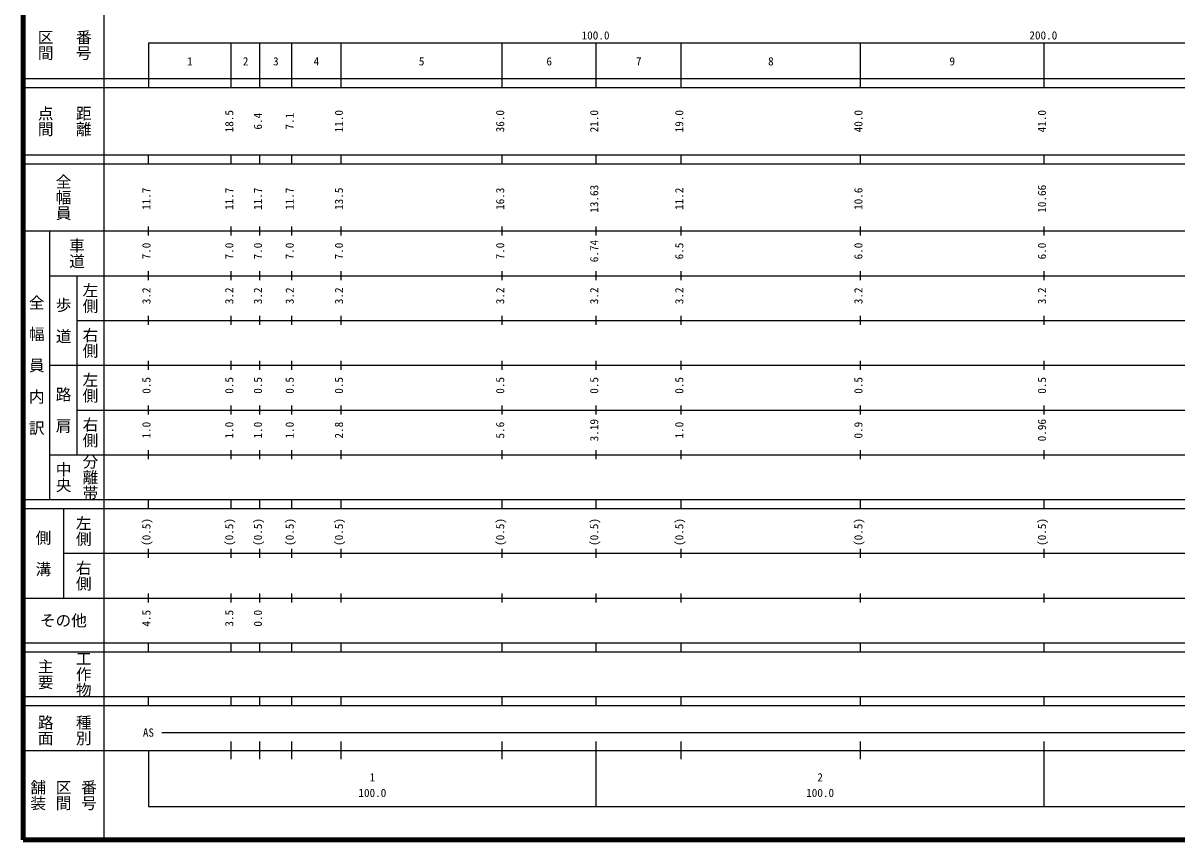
# Model space of a CAD drawing. Units: millimetres on the paper, enlarged 1000 times. Extents: x 40000 to 680000, y 20000 to 380000.
# Drawn here: x 40000 to 297680, y 20000 to 202409 of the extents above; entities that cross this region are included whole.
import ezdxf
from ezdxf.enums import TextEntityAlignment as Align

# ---------------------------------------------------------------- set-up
doc = ezdxf.new("R2010")
doc.units = ezdxf.units.MM
doc.header["$LTSCALE"] = 1000
doc.layers.add('M-TTL', color=2, linetype='Continuous', lineweight=140)
doc.layers.add('M-TTL-BAND', color=7, linetype='Continuous', lineweight=25)
doc.styles.add('@ＭＳ ゴシック', font='')
doc.styles.add('ＭＳ ゴシック', font='')
doc.styles.get('@ＭＳ ゴシック').set_extended_font_data('@MS Gothic')
doc.styles.get('ＭＳ ゴシック').set_extended_font_data('MS Gothic')

msp = doc.modelspace()

# ---------------------------------------------------------------- linework, layer by layer
at = {"layer": 'M-TTL'}
for p, q in [((40000, 380000), (40000, 20000)), ((40000, 20000), (680000, 20000))]:
    msp.add_line(p, q, dxfattribs=at)
at = {"layer": 'M-TTL-BAND'}
for p, q in [((58000, 370000), (58000, 20000)), ((68000, 198000), (579000, 198000)), ((68000, 198000), (68000, 188000)), ((86500, 188000), (86500, 198000)), ((92900, 188000), (92900, 198000)), ((100000, 188000), (100000, 198000)), ((111000, 188000), (111000, 198000)), ((147000, 188000), (147000, 198000)), ((168000, 188000), (168000, 198000)), ((187000, 188000), (187000, 198000)), ((227000, 188000), (227000, 198000)), ((268000, 188000), (268000, 198000)), ((40000, 190000), (579000, 190000)), ((40000, 188000), (579000, 188000)), ((40000, 173000), (579000, 173000)), ((68000, 171000), (68000, 173000)), ((86500, 171000), (86500, 173000)), ((92900, 171000), (92900, 173000)), ((100000, 171000), (100000, 173000)), ((111000, 171000), (111000, 173000)), ((147000, 171000), (147000, 173000)), ((168000, 171000), (168000, 173000)), ((187000, 171000), (187000, 173000)), ((227000, 171000), (227000, 173000)), ((268000, 171000), (268000, 173000)), ((40000, 171000), (579000, 171000)), ((40000, 156000), (579000, 156000)), ((46000, 96000), (46000, 156000)), ((68000, 155000), (68000, 157000)), ((86500, 155000), (86500, 157000)), ((92900, 155000), (92900, 157000)), ((100000, 155000), (100000, 157000)), ((111000, 155000), (111000, 157000)), ((147000, 155000), (147000, 157000)), ((168000, 155000), (168000, 157000)), ((187000, 155000), (187000, 157000)), ((227000, 155000), (227000, 157000)), ((268000, 155000), (268000, 157000)), ((68000, 145000), (68000, 147000)), ((86500, 145000), (86500, 147000)), ((92900, 145000), (92900, 147000)), ((100000, 145000), (100000, 147000)), ((111000, 145000), (111000, 147000)), ((147000, 145000), (147000, 147000)), ((168000, 145000), (168000, 147000)), ((187000, 145000), (187000, 147000)), ((227000, 145000), (227000, 147000)), ((268000, 145000), (268000, 147000)), ((46000, 146000), (579000, 146000)), ((52000, 146000), (52000, 106000)), ((68000, 135000), (68000, 137000)), ((86500, 135000), (86500, 137000)), ((92900, 135000), (92900, 137000)), ((100000, 135000), (100000, 137000)), ((111000, 135000), (111000, 137000)), ((147000, 135000), (147000, 137000)), ((168000, 135000), (168000, 137000)), ((187000, 135000), (187000, 137000)), ((227000, 135000), (227000, 137000)), ((268000, 135000), (268000, 137000)), ((52000, 136000), (579000, 136000)), ((68000, 125000), (68000, 127000)), ((86500, 125000), (86500, 127000)), ((92900, 125000), (92900, 127000)), ((100000, 125000), (100000, 127000)), ((111000, 125000), (111000, 127000)), ((147000, 125000), (147000, 127000)), ((168000, 125000), (168000, 127000)), ((187000, 125000), (187000, 127000)), ((227000, 125000), (227000, 127000)), ((268000, 125000), (268000, 127000)), ((46000, 126000), (579000, 126000)), ((52000, 116000), (579000, 116000)), ((68000, 115000), (68000, 117000)), ((86500, 115000), (86500, 117000)), ((92900, 115000), (92900, 117000)), ((100000, 115000), (100000, 117000)), ((111000, 115000), (111000, 117000)), ((147000, 115000), (147000, 117000)), ((168000, 115000), (168000, 117000)), ((187000, 115000), (187000, 117000)), ((227000, 115000), (227000, 117000)), ((268000, 115000), (268000, 117000)), ((46000, 106000), (579000, 106000)), ((68000, 105000), (68000, 107000)), ((86500, 105000), (86500, 107000)), ((92900, 105000), (92900, 107000)), ((100000, 105000), (100000, 107000)), ((111000, 105000), (111000, 107000)), ((147000, 105000), (147000, 107000)), ((168000, 105000), (168000, 107000)), ((187000, 105000), (187000, 107000)), ((227000, 105000), (227000, 107000)), ((268000, 105000), (268000, 107000)), ((40000, 96000), (579000, 96000)), ((68000, 94000), (68000, 96000)), ((86500, 94000), (86500, 96000)), ((92900, 94000), (92900, 96000)), ((100000, 94000), (100000, 96000)), ((111000, 94000), (111000, 96000)), ((147000, 94000), (147000, 96000)), ((168000, 94000), (168000, 96000)), ((187000, 94000), (187000, 96000)), ((227000, 94000), (227000, 96000)), ((268000, 94000), (268000, 96000)), ((40000, 94000), (579000, 94000)), ((49000, 94000), (49000, 74000)), ((49000, 84000), (579000, 84000)), ((68000, 83000), (68000, 85000)), ((86500, 83000), (86500, 85000)), ((92900, 83000), (92900, 85000)), ((100000, 83000), (100000, 85000)), ((111000, 83000), (111000, 85000)), ((147000, 83000), (147000, 85000)), ((168000, 83000), (168000, 85000)), ((187000, 83000), (187000, 85000)), ((227000, 83000), (227000, 85000)), ((268000, 83000), (268000, 85000)), ((68000, 73000), (68000, 75000)), ((86500, 73000), (86500, 75000)), ((92900, 73000), (92900, 75000)), ((100000, 73000), (100000, 75000)), ((111000, 73000), (111000, 75000)), ((147000, 73000), (147000, 75000)), ((168000, 73000), (168000, 75000)), ((187000, 73000), (187000, 75000)), ((227000, 73000), (227000, 75000)), ((268000, 73000), (268000, 75000)), ((40000, 74000), (579000, 74000)), ((40000, 64000), (579000, 64000)), ((40000, 62000), (579000, 62000)), ((68000, 62000), (68000, 64000)), ((86500, 62000), (86500, 64000)), ((92900, 62000), (92900, 64000)), ((100000, 62000), (100000, 64000)), ((111000, 62000), (111000, 64000)), ((147000, 62000), (147000, 64000)), ((168000, 62000), (168000, 64000)), ((187000, 62000), (187000, 64000)), ((227000, 62000), (227000, 64000)), ((268000, 62000), (268000, 64000)), ((40000, 52000), (579000, 52000)), ((68000, 50000), (68000, 52000)), ((86500, 50000), (86500, 52000)), ((92900, 50000), (92900, 52000)), ((100000, 50000), (100000, 52000)), ((111000, 50000), (111000, 52000)), ((147000, 50000), (147000, 52000)), ((168000, 50000), (168000, 52000)), ((187000, 50000), (187000, 52000)), ((227000, 50000), (227000, 52000)), ((268000, 50000), (268000, 52000)), ((40000, 50000), (579000, 50000)), ((71000, 44000), (565000, 44000)), ((86500, 38000), (86500, 42000)), ((92900, 38000), (92900, 42000)), ((100000, 38000), (100000, 42000)), ((111000, 38000), (111000, 42000)), ((147000, 38000), (147000, 42000)), ((168000, 27500), (168000, 42000)), ((187000, 38000), (187000, 42000)), ((227000, 38000), (227000, 42000)), ((268000, 27500), (268000, 42000)), ((40000, 40000), (579000, 40000)), ((68000, 40000), (68000, 27500)), ((68000, 27500), (579000, 27500))]:
    msp.add_line(p, q, dxfattribs=at)

# ---------------------------------------------------------------- texts
at = {"layer": 'M-TTL-BAND', "style": '@ＭＳ ゴシック'}
for s, p in [('区間', (45000, 197500)), ('番号', (53500, 197500)), ('点間', (45000, 180500)), ('距離', (53500, 180500)), ('全幅員', (49000, 163500)), ('車道', (52000, 151000)), ('左側', (55000, 141000)), ('全\u3000幅\u3000員\u3000内\u3000訳', (43000, 126000)), ('歩\u3000道', (49000, 136000)), ('右側', (55000, 131000)), ('左側', (55000, 121000)), ('路\u3000肩', (49000, 116000)), ('右側', (55000, 111000)), ('分離帯', (55000, 101000)), ('中央', (49000, 101000)), ('左側', (53500, 89000)), ('側\u3000溝', (44500, 84000)), ('右側', (53500, 79000)), ('主要', (45000, 57000)), ('工作物', (53500, 57000)), ('路面', (45000, 44500)), ('種別', (53500, 44500)), ('舗装', (43333, 30000)), ('区間', (49000, 30000)), ('番号', (54667, 30000))]:
    msp.add_text(s, height=2566, rotation=270, dxfattribs=at).set_placement(p, align=Align.MIDDLE_CENTER)
at = {"layer": 'M-TTL-BAND', "style": 'ＭＳ ゴシック'}
for s, p in [('100.0', (167844, 198195)), ('200.0', (267844, 198195)), ('1', (77250, 192405)), ('2', (89700, 192405)), ('3', (96450, 192405)), ('4', (105500, 192405)), ('5', (129000, 192405)), ('6', (157500, 192405)), ('7', (177500, 192405)), ('8', (207000, 192405)), ('9', (247500, 192405)), ('AS', (68000, 42500)), ('1', (118000, 32523)), ('2', (218000, 32523)), ('100.0', (118000, 29033)), ('100.0', (218000, 29033))]:
    msp.add_text(s, height=1833, dxfattribs=at).set_placement(p, align=Align.BOTTOM_CENTER)
for s, p in [('18.5', (87500, 180500)), ('6.4', (93900, 180500)), ('7.1', (101000, 180500)), ('11.0', (112000, 180500)), ('36.0', (148000, 180500)), ('21.0', (169000, 180500)), ('19.0', (188000, 180500)), ('40.0', (228000, 180500)), ('41.0', (269000, 180500)), ('11.7', (69000, 163174)), ('11.7', (87500, 163174)), ('11.7', (93900, 163174)), ('11.7', (101000, 163174)), ('13.5', (112000, 163174)), ('16.3', (148000, 163174)), ('13.63', (169000, 163174)), ('11.2', (188000, 163174)), ('10.6', (228000, 163174)), ('10.66', (269000, 163174)), ('7.0', (69000, 151500)), ('7.0', (87500, 151500)), ('7.0', (93900, 151500)), ('7.0', (101000, 151500)), ('7.0', (112000, 151500)), ('7.0', (148000, 151500)), ('6.74', (169000, 151500)), ('6.5', (188000, 151500)), ('6.0', (228000, 151500)), ('6.0', (269000, 151500)), ('3.2', (69000, 141500)), ('3.2', (87500, 141500)), ('3.2', (93900, 141500)), ('3.2', (101000, 141500)), ('3.2', (112000, 141500)), ('3.2', (148000, 141500)), ('3.2', (169000, 141500)), ('3.2', (188000, 141500)), ('3.2', (228000, 141500)), ('3.2', (269000, 141500)), ('0.5', (69000, 121500)), ('0.5', (87500, 121500)), ('0.5', (93900, 121500)), ('0.5', (101000, 121500)), ('0.5', (112000, 121500)), ('0.5', (148000, 121500)), ('0.5', (169000, 121500)), ('0.5', (188000, 121500)), ('0.5', (228000, 121500)), ('0.5', (269000, 121500)), ('3.19', (169000, 111500)), ('0.96', (269000, 111500)), ('1.0', (69000, 111500)), ('1.0', (87500, 111500)), ('1.0', (93900, 111500)), ('1.0', (101000, 111500)), ('2.8', (112000, 111500)), ('5.6', (148000, 111500)), ('1.0', (188000, 111500)), ('0.9', (228000, 111500)), ('(0.5)', (69000, 88764)), ('(0.5)', (87500, 88764)), ('(0.5)', (93900, 88764)), ('(0.5)', (101000, 88764)), ('(0.5)', (112000, 88764)), ('(0.5)', (148000, 88764)), ('(0.5)', (169000, 88764)), ('(0.5)', (188000, 88764)), ('(0.5)', (228000, 88764)), ('(0.5)', (269000, 88764)), ('4.5', (69000, 69500)), ('3.5', (87500, 69500)), ('0.0', (93900, 69500))]:
    msp.add_text(s, height=1833, rotation=90, dxfattribs=at).set_placement(p, align=Align.BOTTOM_CENTER)
msp.add_text('その他', height=2566, dxfattribs=at).set_placement((49000, 69000), align=Align.MIDDLE_CENTER)

doc.saveas('drawing.dxf')
